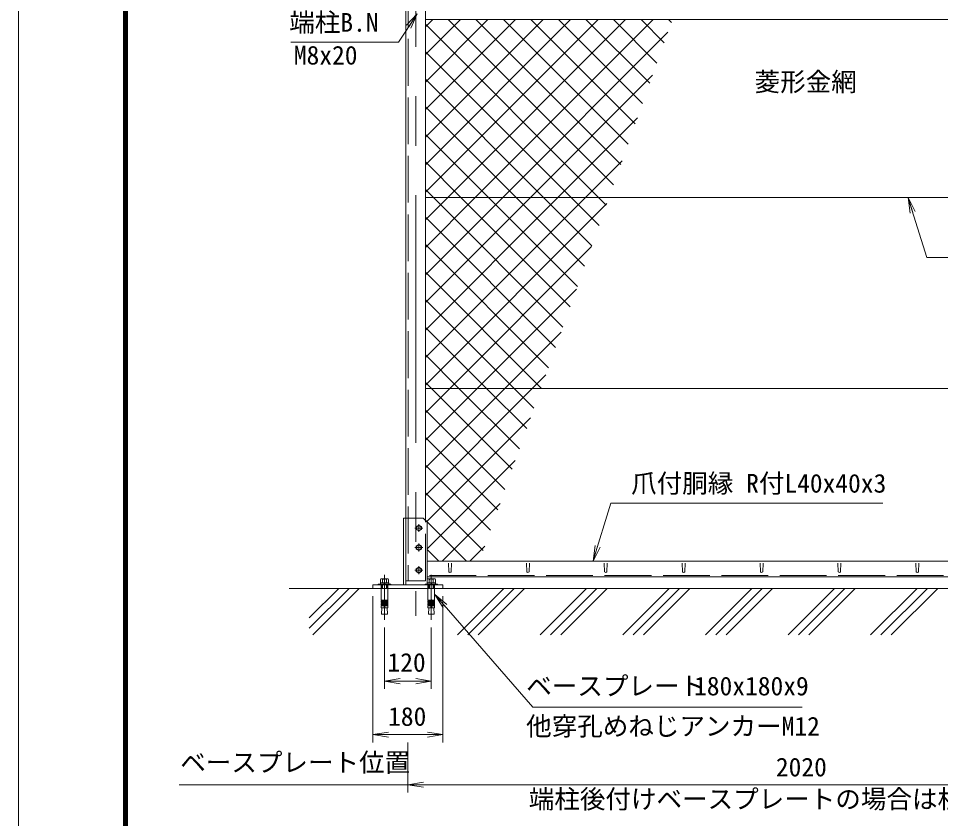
# Model space of a CAD drawing. Units: millimetres, scale not verified. Extents: x -4200 to 4200, y -2970 to 2970.
# Drawn here: x -4200 to -1832, y -131 to 1922 of the extents above; entities that cross this region are included whole.
import ezdxf
from ezdxf.enums import TextEntityAlignment as Align

# ---------------------------------------------------------------- set-up
doc = ezdxf.new("R2010")
doc.units = ezdxf.units.MM
doc.header["$LTSCALE"] = 20
doc.linetypes.add('DASHED', pattern=[7.5, 6, -1.5])
doc.linetypes.add('USER1', pattern=[50.8, 31.75, -6.35, 6.35, -6.35])
for name, color, linetype, lineweight in [('0-0_D-STR1', 1, 'Continuous', 18), ('0-1_D-BMK', 2, 'USER1', 13), ('0-2_D-STR-DIM', 7, 'Continuous', 9), ('0-3_D-STR3', 3, 'Continuous', 13), ('0-4_D-STR-TXT', 7, 'Continuous', 9), ('0-5_0', 7, 'Continuous', 9), ('0-7_D-STR2', 7, 'Continuous', 9), ('0-8_D-TTL', 7, 'Continuous', 9), ('0-A_D-BGD', 7, 'Continuous', 9), ('0-B_D-DCR-HCH', 7, 'Continuous', 9)]:
    doc.layers.add(name, color=color, linetype=linetype, lineweight=lineweight)
doc.styles.add('ＭＳ ゴシック', font='')
doc.styles.get('ＭＳ ゴシック').set_extended_font_data('MS Gothic')

# ---------------------------------------------------------------- blocks, each defined once
blk = doc.blocks.new('_Open')
at = {"layer": '0-5_0'}
blk.add_line((-20, 3.33), (0, 0), dxfattribs=at)
blk.add_lwpolyline([(-20, -3.33), (0, 0), (-20, 0)], dxfattribs=at)

msp = doc.modelspace()

# ---------------------------------------------------------------- linework, layer by layer
at = {"layer": '0-0_D-STR1'}
for p, q in [((-3204.97, 2469.62), (-3204.97, 479.62)), ((-3154.97, 633.62), (-3154.97, 2469.62)), ((-3154.97, 1919.62), (-1212.47, 1919.62)), ((-3150.97, 529.62), (-1224.97, 529.62)), ((-3094.97, 502.75), (-3095.72, 524.25)), ((-3088.97, 502.75), (-3088.22, 524.25)), ((-2894.97, 502.75), (-2895.72, 524.25)), ((-2888.97, 502.75), (-2888.22, 524.25)), ((-2694.97, 502.75), (-2695.72, 524.25)), ((-2688.97, 502.75), (-2688.22, 524.25)), ((-2494.97, 502.75), (-2495.72, 524.25)), ((-2488.97, 502.75), (-2488.22, 524.25)), ((-2294.97, 502.75), (-2295.72, 524.25)), ((-2288.97, 502.75), (-2288.22, 524.25)), ((-2094.97, 502.75), (-2095.72, 524.25)), ((-2088.97, 502.75), (-2088.22, 524.25)), ((-1894.97, 502.75), (-1895.72, 524.25)), ((-1888.97, 502.75), (-1888.22, 524.25)), ((-1224.97, 489.62), (-3150.97, 489.62))]:
    msp.add_line(p, q, dxfattribs=at)
at = {"layer": '0-0_D-STR1', "linetype": 'DASHED'}
for p, q in [((-3198.97, 2469.62), (-3198.97, 479.62)), ((-3154.97, 479.62), (-3154.97, 633.62)), ((-3204.97, 479.62), (-3154.97, 479.62)), ((-1224.97, 492.62), (-3150.97, 492.62))]:
    msp.add_line(p, q, dxfattribs=at)
at = {"layer": '0-0_D-STR1'}
for centre in [(-3091.97, 504), (-2891.97, 504), (-2691.97, 504), (-2491.97, 504), (-2291.97, 504), (-2091.97, 504), (-1891.97, 504)]:
    msp.add_arc(centre, 3.25, 202.61986, 337.38014, dxfattribs=at)
at = {"layer": '0-1_D-BMK'}
for p, q in [((-3179.97, 2484.62), (-3179.97, 389.62)), ((-3171.97, 624.62), (-3171.97, 604.62)), ((-3161.97, 614.62), (-3181.97, 614.62)), ((-3171.97, 574.62), (-3171.97, 554.62)), ((-3161.97, 564.62), (-3181.97, 564.62)), ((-3161.97, 506.62), (-3181.97, 506.62)), ((-3171.97, 516.62), (-3171.97, 496.62)), ((-3259.97, 494.53), (-3259.97, 379.53)), ((-3139.97, 494.53), (-3139.97, 379.53))]:
    msp.add_line(p, q, dxfattribs=at)
at = {"layer": '0-2_D-STR-DIM'}
for p, q in [((-3289.97, 439.62), (-3289.97, 64.61)), ((-3109.97, 439.62), (-3109.97, 64.61)), ((-3259.97, 359.53), (-3259.97, 201.79)), ((-3139.97, 359.53), (-3139.97, 201.79)), ((-3219.97, 221.79), (-3179.97, 221.79)), ((-3249.97, 84.61), (-3149.97, 84.61)), ((-3199.97, 64.61), (-3199.97, -63.89)), ((-3786.92, -43.89), (-3199.97, -43.89)), ((-3159.97, -43.89), (-1219.97, -43.89))]:
    msp.add_line(p, q, dxfattribs=at)
msp.add_lwpolyline([(-2187.69, 155.45), (-2879.47, 155.45), (-3129.94, 443.08)], dxfattribs=at)
at = {"layer": '0-3_D-STR3'}
for p, q in [((-1212.47, 1462.87), (-3154.97, 1462.87)), ((-1212.47, 972.87), (-3154.97, 972.87)), ((-3210.97, 468.62), (-3210.97, 639.62)), ((-3204.97, 468.62), (-3204.97, 639.62)), ((-3150.97, 470.92), (-3150.97, 629.62)), ((-3251.32, 459.62), (-3268.62, 459.62)), ((-3148.62, 459.62), (-3131.32, 459.62))]:
    msp.add_line(p, q, dxfattribs=at)
at = {"layer": '0-3_D-STR3', "lineweight": 18}
for p, q in [((-3270.72, 473.92), (-3249.22, 473.92)), ((-3270.72, 470.92), (-3270.72, 473.92)), ((-3270.37, 473.92), (-3270.37, 482.22)), ((-3249.58, 473.92), (-3270.37, 473.92)), ((-3267.77, 484.72), (-3252.18, 484.72)), ((-3253.97, 484.72), (-3265.97, 484.72)), ((-3265.17, 473.92), (-3265.17, 482.22)), ((-3261.47, 470.92), (-3260.67, 473.92)), ((-3258.47, 473.92), (-3259.28, 470.92)), ((-3254.78, 473.92), (-3254.78, 482.22)), ((-3249.58, 482.22), (-3249.58, 473.92)), ((-3249.22, 473.92), (-3249.22, 470.92)), ((-3129.22, 473.92), (-3150.72, 473.92)), ((-3150.72, 473.92), (-3150.72, 470.92)), ((-3150.37, 482.22), (-3150.37, 473.92)), ((-3150.37, 473.92), (-3129.58, 473.92)), ((-3132.18, 484.72), (-3147.77, 484.72)), ((-3145.97, 484.72), (-3133.97, 484.72)), ((-3145.17, 473.92), (-3145.17, 482.22)), ((-3141.47, 473.92), (-3140.67, 470.92)), ((-3138.47, 470.92), (-3139.28, 473.92)), ((-3134.78, 473.92), (-3134.78, 482.22)), ((-3129.58, 473.92), (-3129.58, 482.22)), ((-3129.22, 470.92), (-3129.22, 473.92)), ((-3275.97, 468.62), (-3275.97, 470.92)), ((-3275.97, 470.92), (-3243.97, 470.92)), ((-3243.97, 468.62), (-3275.97, 468.62)), ((-3249.22, 470.92), (-3270.72, 470.92)), ((-3268.62, 459.62), (-3268.62, 429.58)), ((-3265.98, 459.62), (-3265.98, 468.62)), ((-3264.9, 459.62), (-3264.9, 468.62)), ((-3255.06, 459.62), (-3255.06, 468.62)), ((-3253.98, 468.62), (-3253.98, 459.62)), ((-3251.32, 459.62), (-3251.32, 429.58)), ((-3243.97, 470.92), (-3243.97, 468.62)), ((-3155.97, 470.92), (-3155.97, 468.62)), ((-3123.97, 470.92), (-3155.97, 470.92)), ((-3155.97, 468.62), (-3123.97, 468.62)), ((-3150.72, 470.92), (-3129.22, 470.92)), ((-3148.62, 459.62), (-3148.62, 429.58)), ((-3145.97, 468.62), (-3145.97, 459.62)), ((-3144.89, 459.62), (-3144.89, 468.62)), ((-3135.05, 459.62), (-3135.05, 468.62)), ((-3133.97, 459.62), (-3133.97, 468.62)), ((-3131.32, 459.62), (-3131.32, 429.58)), ((-3123.97, 468.62), (-3123.97, 470.92)), ((-3260.97, 429.58), (-3268.62, 429.58)), ((-3268.62, 427.08), (-3268.19, 429.54)), ((-3268.62, 427.08), (-3260.97, 427.08)), ((-3268.62, 427.08), (-3268.62, 425.58)), ((-3260.97, 429.58), (-3260.97, 409.62)), ((-3258.97, 429.58), (-3258.97, 409.62)), ((-3258.97, 429.58), (-3251.32, 429.58)), ((-3251.32, 427.08), (-3258.97, 427.08)), ((-3251.32, 427.08), (-3251.76, 429.54)), ((-3251.32, 427.08), (-3251.32, 425.58)), ((-3140.97, 429.58), (-3148.62, 429.58)), ((-3148.62, 427.08), (-3148.19, 429.54)), ((-3148.62, 427.08), (-3140.97, 427.08)), ((-3148.62, 427.08), (-3148.62, 425.58)), ((-3140.97, 429.58), (-3140.97, 409.62)), ((-3138.97, 429.58), (-3131.32, 429.58)), ((-3138.97, 429.58), (-3138.97, 409.62)), ((-3131.32, 427.08), (-3138.97, 427.08)), ((-3131.32, 427.08), (-3131.76, 429.54)), ((-3131.32, 427.08), (-3131.32, 425.58)), ((-3268.62, 425.58), (-3260.97, 425.58)), ((-3268.62, 423.08), (-3268.19, 425.54)), ((-3268.62, 423.08), (-3260.97, 423.08)), ((-3268.62, 423.08), (-3268.62, 421.58)), ((-3268.62, 421.58), (-3260.97, 421.58)), ((-3268.62, 419.08), (-3268.19, 421.54)), ((-3268.62, 419.08), (-3260.97, 419.08)), ((-3268.62, 419.08), (-3268.62, 417.58)), ((-3268.62, 417.58), (-3260.97, 417.58)), ((-3268.62, 415.12), (-3268.19, 417.58)), ((-3268.62, 415.12), (-3260.97, 415.12)), ((-3268.62, 415.12), (-3268.62, 409.62)), ((-3251.32, 409.62), (-3268.62, 409.62)), ((-3266.64, 409.62), (-3267.55, 393.52)), ((-3251.32, 425.58), (-3258.97, 425.58)), ((-3251.32, 423.08), (-3258.97, 423.08)), ((-3251.32, 421.58), (-3258.97, 421.58)), ((-3251.32, 419.08), (-3258.97, 419.08)), ((-3251.32, 417.58), (-3258.97, 417.58)), ((-3251.32, 415.12), (-3258.97, 415.12)), ((-3253.31, 409.62), (-3252.4, 393.52)), ((-3251.32, 423.08), (-3251.76, 425.54)), ((-3251.32, 419.08), (-3251.76, 421.54)), ((-3251.32, 415.12), (-3251.76, 417.58)), ((-3251.32, 423.08), (-3251.32, 421.58)), ((-3251.32, 419.08), (-3251.32, 417.58)), ((-3251.32, 415.12), (-3251.32, 409.62)), ((-3148.62, 425.58), (-3140.97, 425.58)), ((-3148.62, 423.08), (-3148.19, 425.54)), ((-3148.62, 423.08), (-3140.97, 423.08)), ((-3148.62, 423.08), (-3148.62, 421.58)), ((-3148.62, 421.58), (-3140.97, 421.58)), ((-3148.62, 419.08), (-3148.19, 421.54)), ((-3148.62, 419.08), (-3140.97, 419.08)), ((-3148.62, 419.08), (-3148.62, 417.58)), ((-3148.62, 415.12), (-3148.19, 417.58)), ((-3148.62, 417.58), (-3140.97, 417.58)), ((-3148.62, 415.12), (-3140.97, 415.12)), ((-3148.62, 415.12), (-3148.62, 409.62)), ((-3148.62, 409.62), (-3131.32, 409.62)), ((-3146.64, 409.62), (-3147.55, 393.52)), ((-3131.32, 425.58), (-3138.97, 425.58)), ((-3131.32, 423.08), (-3138.97, 423.08)), ((-3131.32, 421.58), (-3138.97, 421.58)), ((-3131.32, 419.08), (-3138.97, 419.08)), ((-3131.32, 417.58), (-3138.97, 417.58)), ((-3131.32, 415.12), (-3138.97, 415.12)), ((-3133.31, 409.62), (-3132.4, 393.52)), ((-3131.32, 423.08), (-3131.76, 425.54)), ((-3131.32, 419.08), (-3131.76, 421.54)), ((-3131.32, 415.12), (-3131.76, 417.58)), ((-3131.32, 423.08), (-3131.32, 421.58)), ((-3131.32, 419.08), (-3131.32, 417.58)), ((-3131.32, 415.12), (-3131.32, 409.62)), ((-3267.55, 393.52), (-3252.4, 393.52)), ((-3132.4, 393.52), (-3147.55, 393.52))]:
    msp.add_line(p, q, dxfattribs=at)
at = {"layer": '0-3_D-STR3', "linetype": 'DASHED'}
for p, q in [((-3268.47, 459.62), (-3268.47, 468.62)), ((-3251.46, 459.62), (-3251.46, 468.62)), ((-3148.49, 459.62), (-3148.49, 468.62)), ((-3131.47, 459.62), (-3131.47, 468.62))]:
    msp.add_line(p, q, dxfattribs=at)
at = {"layer": '0-3_D-STR3'}
msp.add_lwpolyline([(-3210.97, 639.62), (-3160.97, 639.62), (-3150.97, 629.62)], dxfattribs=at)
for points in [[(-3165.47, 618.37), (-3171.97, 622.13), (-3178.47, 618.37), (-3178.47, 610.87), (-3171.97, 607.11), (-3165.47, 610.87)], [(-3165.47, 568.37), (-3171.97, 572.13), (-3178.47, 568.37), (-3178.47, 560.87), (-3171.97, 557.11), (-3165.47, 560.87)], [(-3165.47, 510.37), (-3171.97, 514.13), (-3178.47, 510.37), (-3178.47, 502.87), (-3171.97, 499.11), (-3165.47, 502.87)], [(-3289.97, 459.62), (-3109.97, 459.62), (-3109.97, 468.62), (-3289.97, 468.62)]]:
    msp.add_lwpolyline(points, close=True, dxfattribs=at)
for centre in [(-3171.97, 614.62), (-3171.97, 564.62), (-3171.97, 506.62)]:
    msp.add_circle(centre, 6.25, dxfattribs=at)
at = {"layer": '0-3_D-STR3', "lineweight": 18}
for centre, radius, start, end in [((-3267.77, 482.12), 2.6, 2.20423, 177.79577), ((-3259.97, 478.07), 6.65, 38.61324, 141.38676), ((-3252.18, 482.12), 2.6, 2.20423, 177.79577), ((-3147.77, 482.12), 2.6, 2.20423, 177.79577), ((-3139.97, 478.07), 6.65, 38.61324, 141.38676), ((-3132.18, 482.12), 2.6, 2.20423, 177.79577), ((-3259.97, 429.58), 1, 0, 180), ((-3139.97, 429.58), 1, 0, 180)]:
    msp.add_arc(centre, radius, start, end, dxfattribs=at)
at = {"layer": '0-4_D-STR-TXT'}
for points in [[(-3500.86, 1861.18), (-3224.55, 1861.18), (-3176.93, 1932.77)], [(-1555.92, 1309.24), (-1867.25, 1309.24), (-1915.34, 1460.96)], [(-1980.85, 678.49), (-2678.73, 678.49), (-2724.09, 531.53)]]:
    msp.add_lwpolyline(points, dxfattribs=at)
at = {"layer": '0-7_D-STR2'}
for p, q in [((-3154.97, 1900.53), (-3135.88, 1919.62)), ((-3154.97, 1829.82), (-3065.17, 1919.62)), ((-3154.97, 1759.1), (-2994.46, 1919.62)), ((-3154.97, 1688.39), (-2923.75, 1919.62)), ((-3154.97, 1617.68), (-2853.04, 1919.62)), ((-3154.97, 1546.97), (-2782.33, 1919.62)), ((-3154.97, 1476.26), (-2711.62, 1919.62)), ((-3097.66, 1462.87), (-2640.91, 1919.62)), ((-2671.98, 1495.25), (-3096.35, 1919.62)), ((-3026.95, 1462.87), (-2570.2, 1919.62)), ((-2653.4, 1547.38), (-3025.64, 1919.62)), ((-2634.81, 1599.5), (-2954.93, 1919.62)), ((-2616.22, 1651.62), (-2884.22, 1919.62)), ((-2597.63, 1703.74), (-2813.51, 1919.62)), ((-2579.05, 1755.87), (-2742.8, 1919.62)), ((-2560.46, 1807.99), (-2672.09, 1919.62)), ((-2541.87, 1860.11), (-2601.38, 1919.62)), ((-2523.28, 1912.24), (-2530.67, 1919.62)), ((-2710.31, 1462.87), (-3154.97, 1907.53)), ((-2956.23, 1462.87), (-2532.38, 1886.72)), ((-2781.02, 1462.87), (-3154.97, 1836.82)), ((-2885.52, 1462.87), (-2571.58, 1776.82)), ((-2851.73, 1462.87), (-3154.97, 1766.11)), ((-2922.44, 1462.87), (-3154.97, 1695.4)), ((-2814.81, 1462.87), (-2610.77, 1666.92)), ((-2993.16, 1462.87), (-3154.97, 1624.69)), ((-3063.87, 1462.87), (-3154.97, 1553.98)), ((-2744.1, 1462.87), (-2649.96, 1557.01)), ((-3134.58, 1462.87), (-3154.97, 1483.27)), ((-3154.97, 1405.55), (-3097.66, 1462.87)), ((-3154.97, 1334.84), (-3026.95, 1462.87)), ((-3154.97, 1264.13), (-2956.23, 1462.87)), ((-3154.97, 1193.42), (-2885.52, 1462.87)), ((-3154.97, 1122.71), (-2814.81, 1462.87)), ((-3154.97, 1052), (-2744.1, 1462.87)), ((-3154.97, 981.29), (-2689.15, 1447.11)), ((-2802.1, 1130.39), (-3134.58, 1462.87)), ((-2783.51, 1182.51), (-3063.87, 1462.87)), ((-2764.92, 1234.64), (-2993.16, 1462.87)), ((-2746.34, 1286.76), (-2922.44, 1462.87)), ((-2727.75, 1338.88), (-2851.73, 1462.87)), ((-2709.16, 1391.01), (-2781.02, 1462.87)), ((-2690.57, 1443.13), (-2710.31, 1462.87)), ((-2820.69, 1078.27), (-3154.97, 1412.56)), ((-2839.27, 1026.14), (-3154.97, 1341.85)), ((-3092.68, 972.87), (-2728.35, 1337.21)), ((-2857.86, 974.02), (-3154.97, 1271.14)), ((-3021.97, 972.87), (-2767.54, 1227.3)), ((-2927.42, 972.87), (-3154.97, 1200.42)), ((-2998.13, 972.87), (-3154.97, 1129.71)), ((-2951.26, 972.87), (-2806.73, 1117.4)), ((-3068.84, 972.87), (-3154.97, 1059)), ((-2880.55, 972.87), (-2845.92, 1007.5)), ((-3139.55, 972.87), (-3154.97, 988.29)), ((-3154.97, 910.58), (-3092.68, 972.87)), ((-3154.97, 839.87), (-3021.97, 972.87)), ((-3154.97, 769.16), (-2951.26, 972.87)), ((-3154.97, 698.44), (-2880.55, 972.87)), ((-2932.21, 765.53), (-3139.55, 972.87)), ((-2913.62, 817.65), (-3068.84, 972.87)), ((-2895.04, 869.78), (-2998.13, 972.87)), ((-2876.45, 921.9), (-2927.42, 972.87)), ((-2950.8, 713.41), (-3154.97, 917.58)), ((-3152.03, 630.68), (-2885.12, 897.59)), ((-2969.39, 661.28), (-3154.97, 846.87)), ((-3150.97, 561.02), (-2924.31, 787.69)), ((-2987.97, 609.16), (-3154.97, 776.16)), ((-3006.56, 557.04), (-3154.97, 705.45)), ((-3111.67, 529.62), (-2963.5, 677.78)), ((-3049.86, 529.62), (-3154.97, 634.74)), ((-3120.57, 529.62), (-3150.97, 560.03)), ((-3040.96, 529.62), (-3002.69, 567.88))]:
    msp.add_line(p, q, dxfattribs=at)
at = {"layer": '0-8_D-TTL', "color": 2, "lineweight": 18}
msp.add_lwpolyline([(-4200, 2970), (4200, 2970), (4200, -2970), (-4200, -2970)], close=True, dxfattribs=at)
at = {"layer": '0-8_D-TTL'}
for points in [[(-3930, 2750), (3930, 2750), (3930, -2750), (-3930, -2750)], [(-3927.5, 2747.5), (3927.5, 2747.5), (3927.5, -2747.5), (-3927.5, -2747.5)], [(-3925, 2745), (3925, 2745), (3925, -2745), (-3925, -2745)], [(-3922.5, 2742.5), (3922.5, 2742.5), (3922.5, -2742.5), (-3922.5, -2742.5)], [(-3920, 2740), (3920, 2740), (3920, -2740), (-3920, -2740)]]:
    msp.add_lwpolyline(points, close=True, dxfattribs=at)
at = {"layer": '0-A_D-BGD'}
msp.add_line((-3504.97, 459.62), (-679.97, 459.62), dxfattribs=at)
at = {"layer": '0-B_D-DCR-HCH'}
for p, q in [((-3453.49, 357.38), (-3351.25, 459.62)), ((-3453.49, 383.9), (-3377.77, 459.62)), ((-3443.8, 340.56), (-3324.74, 459.62)), ((-3072.57, 340.56), (-2953.51, 459.62)), ((-3046.05, 340.56), (-2926.99, 459.62)), ((-3019.54, 340.56), (-2900.47, 459.62)), ((-2860.44, 340.56), (-2741.37, 459.62)), ((-2833.92, 340.56), (-2714.86, 459.62)), ((-2807.4, 340.56), (-2688.34, 459.62)), ((-2648.3, 340.56), (-2529.24, 459.62)), ((-2621.79, 340.56), (-2502.73, 459.62)), ((-2595.27, 340.56), (-2476.21, 459.62)), ((-2436.17, 340.56), (-2317.11, 459.62)), ((-2409.66, 340.56), (-2290.59, 459.62)), ((-2383.14, 340.56), (-2264.08, 459.62)), ((-2224.04, 340.56), (-2104.98, 459.62)), ((-2197.52, 340.56), (-2078.46, 459.62)), ((-2171.01, 340.56), (-2051.95, 459.62)), ((-2011.91, 340.56), (-1892.85, 459.62)), ((-1985.39, 340.56), (-1866.33, 459.62)), ((-1958.88, 340.56), (-1839.81, 459.62))]:
    msp.add_line(p, q, dxfattribs=at)

# ---------------------------------------------------------------- block references
at = {"layer": '0-2_D-STR-DIM', "xscale": 2, "yscale": 2}
for p, rotation in [((-3131.26, 444.59), 131.27553), ((-3259.97, 221.79), 180), ((-3289.97, 84.61), 180), ((-3199.97, -43.89), 180)]:
    msp.add_blockref('_Open', p, dxfattribs=dict(at, rotation=rotation))
for p in [(-3139.97, 221.79), (-3109.97, 84.61)]:
    msp.add_blockref('_Open', p, dxfattribs=at)
at = {"layer": '0-4_D-STR-TXT', "xscale": 2, "yscale": 2}
for p, rotation in [((-3175.82, 1934.43), 56.36845), ((-1915.95, 1462.87), 107.58773), ((-2724.68, 529.62), 252.84683)]:
    msp.add_blockref('_Open', p, dxfattribs=dict(at, rotation=rotation))

# ---------------------------------------------------------------- texts
at = {"layer": '0-2_D-STR-DIM', "style": 'ＭＳ ゴシック'}
for s, p in [('120', (-3252.5, 231.46)), ('180', (-3250.9, 92.75)), ('2020', (-2255.22, -37.14))]:
    msp.add_text(s, height=48.09, dxfattribs=at).set_placement(p, align=Align.BOTTOM_LEFT)
at = {"layer": '0-4_D-STR-TXT', "style": 'ＭＳ ゴシック'}
for s, p in [('端柱B.N', (-3504.67, 1873.76)), ('M8x20', (-3492.95, 1789.58)), ('菱形金網', (-2309.92, 1721.33)), ('爪付胴縁 R付L40x40x3', (-2626.79, 691.07)), ('ベースプレート', (-2896.16, 170.85)), (' 180x180x9', (-2497.99, 170.85)), ('他穿孔めねじアンカーM12', (-2896.4, 67.84)), ('ベースプレート位置', (-3784.6, -25.19)), ('端柱後付けベースプレートの場合は柱間隔+20mm', (-2889.72, -119.16))]:
    msp.add_text(s, height=48.09, dxfattribs=at).set_placement(p, align=Align.BOTTOM_LEFT)

doc.saveas('drawing.dxf')
